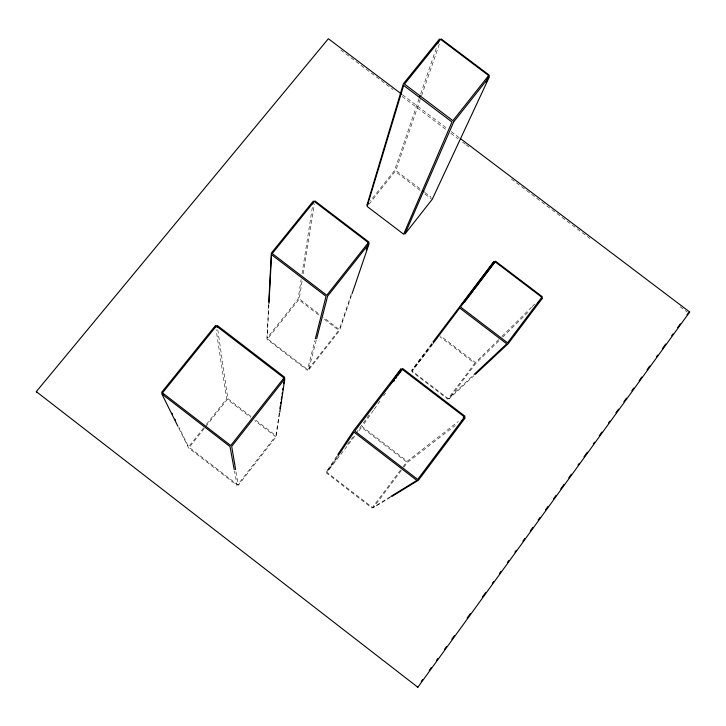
<?xml version="1.0" encoding="UTF-8"?>
<svg xmlns="http://www.w3.org/2000/svg" width="726" height="726" viewBox="0 0 726 726"><rect width="100%" height="100%" fill="white"/><g stroke="black" fill="none" stroke-linecap="round" stroke-linejoin="round"><path stroke-width="0.54" stroke-dasharray="3.63 2.72" d="M268.72 303.904L266.941 338.216L298.105 299.012L301.127 279.592M268.883 305.21L267.086 339.369L307.388 370.296L314.912 340.485M279.274 413.085L275.916 435.7L255.298 419.81M279.619 413.285L276.061 436.861L238.291 485.295L235.868 471.029M302.016 273.829L312.398 206.974M302.061 281.325L299.266 298.876L319.286 314.195M303.277 273.684L314.403 203.879M316.237 340.322L308.559 370.151L339.478 330.684L352.11 293.603M351.275 294.23L339.332 329.54L323.46 317.389M419.093 98.609L394.499 170.583L370.423 200.821M420.699 93.917L436.29 48.297M420.3 99.38L395.797 170.438L420.79 189.404M421.588 95.641L439.548 43.56M336.71 456.2L326.346 471.846L338.144 456.454M337.454 456.69L326.5 473.025L371.975 508.055L389.88 497.029M369.144 414.891L356.657 432.315M373.445 410.371L362.111 426.561L407.277 461.246L458.315 421.461M374.235 409.246L380.932 399.672M383.646 395.806L385.515 393.129M431.788 343.498L411.624 370.432L431.779 344.097M431.979 344.814L411.796 371.603L447.77 399.118L472.608 375.832M400.607 470.04L372.411 507.429L326.963 472.417L355.413 435.31M403.048 466.818L406.696 461.981L361.548 427.305L357.256 432.914M401.36 470.484L373.146 507.891L390.289 497.428M403.792 467.254L407.44 462.417L455.347 425.472M347.418 444.357L349.887 441.145M351.121 439.539L354.814 434.72M433.014 343.87L412.196 371.068L448.151 398.574L474.786 363.318L439.911 336.71M203.598 427.886L188.542 446.853L178.687 426.861M206.329 424.447L226.675 398.81L216.112 329.658M204.287 428.476L189.241 447.434L237.638 484.841L275.399 436.435L254.781 420.563M205.649 426.761L227.338 399.418L250.488 417.25M369.017 204.242L395.144 171.409L420.118 190.366M498.671 339.596L475.403 362.537L440.519 335.911M501.929 336.383L531.486 307.243M532.185 306.553L535.688 303.105M498.871 340.875L475.575 363.699L448.94 398.973L473.924 375.669M502.682 337.136L529.662 310.701M402.44 94.743L447.606 128.91M451.218 131.642L459.349 137.786M340.766 50.012L393.12 89.607M402.15 96.44L446.381 129.89M450.891 133.303L458.115 138.766M462.625 142.178L465.339 144.229M466.237 144.91L468.951 146.961M511.376 179.05L589.902 238.455M680.171 306.726L687.395 312.189M424.819 192.463L431.28 197.363M424.964 194.042L431.416 198.942M318.741 314.993L298.74 299.675L267.595 338.86L307.869 369.77L338.779 330.33L322.916 318.188M251.005 416.506L227.837 398.665L217.727 329.468M178.841 428.204L188.678 448.015L237.112 485.449L234.516 471.21"/><path stroke-width="1.09" d="M268.811 302.025L271.342 253.129L313.314 201.066L312.852 204.042M268.983 303.35L271.542 254.672L326.038 296.344L315.32 338.851M279.973 408.411L280.336 405.979M280.708 403.465L280.898 402.186M281.289 399.572L281.688 396.877M282.096 394.1L282.314 392.675M282.741 389.771L282.959 388.283M283.648 383.682L283.884 382.094M284.12 380.488L284.61 377.184L217.119 325.339L217.428 327.417M279.791 412.132L284.819 378.809L231.694 446.372L235.614 469.522M316.663 338.688L327.617 296.154L369.144 243.6L352.11 293.603M366.267 249.935L367.138 247.357M367.438 246.486L368.926 242.076L314.875 200.902M419.41 97.683L420.055 95.805M437.851 43.723L439.439 39.068L403.375 83.762L366.966 205.168L368.345 203.425M485.957 82.011L489.179 75.096L441.154 38.905M337.853 454.476L353.753 430.482L401.106 368.772L389.998 384.798M338.035 455.828L353.97 432.097L416.869 480.421L390.824 496.448M393.583 381.604L394.654 380.061M395.752 378.5L396.868 376.912M397.993 375.297L402.703 368.572L465.003 416.243L463.297 417.577M421.261 681.415L422.596 679.572M429.238 670.407L431.226 667.657M436.544 660.324L437.869 658.491M444.512 649.325L446.508 646.576M451.817 639.243L454.476 635.577M467.099 618.153L470.421 613.57M482.373 597.071L485.694 592.489M492.337 583.314L493.671 581.481M499.642 573.231L500.976 571.398M507.619 562.233L508.944 560.399M514.925 552.15L516.25 550.317M522.892 541.142L524.889 538.393M530.198 531.06L532.857 527.394M538.175 520.061L540.162 517.311M545.48 509.979L548.139 506.312M553.448 498.98L556.107 495.304M560.762 488.888L564.084 484.306M568.73 477.889L571.389 474.223M578.032 465.057L579.357 463.224M584.003 456.808L587.325 452.225M593.305 443.967L594.639 442.134M599.286 435.718L601.945 432.052M608.588 422.886L609.913 421.053M615.893 412.804L618.552 409.137M623.861 401.796L626.52 398.129M631.838 390.797L633.825 388.047M639.143 380.714L641.802 377.048M647.111 369.715L649.77 366.049M656.413 356.874L657.738 355.041M662.393 348.625L665.715 344.042M671.686 335.793L673.02 333.96M677.667 327.544L680.326 323.878M686.968 314.712L689.7 312.008L460.257 138.475M417.278 686.914L417.84 687.277L689.7 312.008M432.995 341.892L494.043 261.369L461.908 304.158M433.186 343.207L459.703 308.024L506.73 343.843L474.096 374.444M464.622 302.134L465.575 300.873M466.047 300.246L468.479 297.034M468.969 296.38L473.497 290.391M474.014 289.701L475.049 288.331M475.575 287.641L495.54 261.197L542.231 296.653M37.044 392.276L36.3 391.632L328.37 38.723L401.532 94.062M538.066 302.461L542.467 298.15L508.245 343.652L475.421 374.271M461.836 420.463L465.239 417.84L418.475 480.204L392.176 496.266M422.405 190.629L424.011 191.855M36.3 391.632L417.84 687.277M177.806 426.108L161.844 393.955L230.024 446.581L234.235 469.695M163.178 395.407L161.662 392.321L215.477 325.529L215.794 327.617M171.962 413.221L172.57 414.446M174.902 419.183L175.465 420.327M403.62 85.432L367.138 206.447L403.638 234.208L451.989 122.004L403.62 85.432M453.723 121.823L404.945 234.053L432.269 199.251L489.433 76.747L453.723 121.823M464.504 417.005L417.686 479.414L354.751 431.062L402.14 369.289L464.504 417.005M541.823 297.27L507.565 342.808L460.511 306.962L495.096 261.787L541.823 297.27M283.92 377.928L230.741 445.537L162.506 392.884L216.366 326.028L283.92 377.928M368.345 242.665L326.782 295.246L272.241 253.546L314.24 201.438L368.345 242.665M488.652 75.568L452.906 120.67L404.491 84.071L440.582 39.34L488.652 75.568"/></g></svg>
